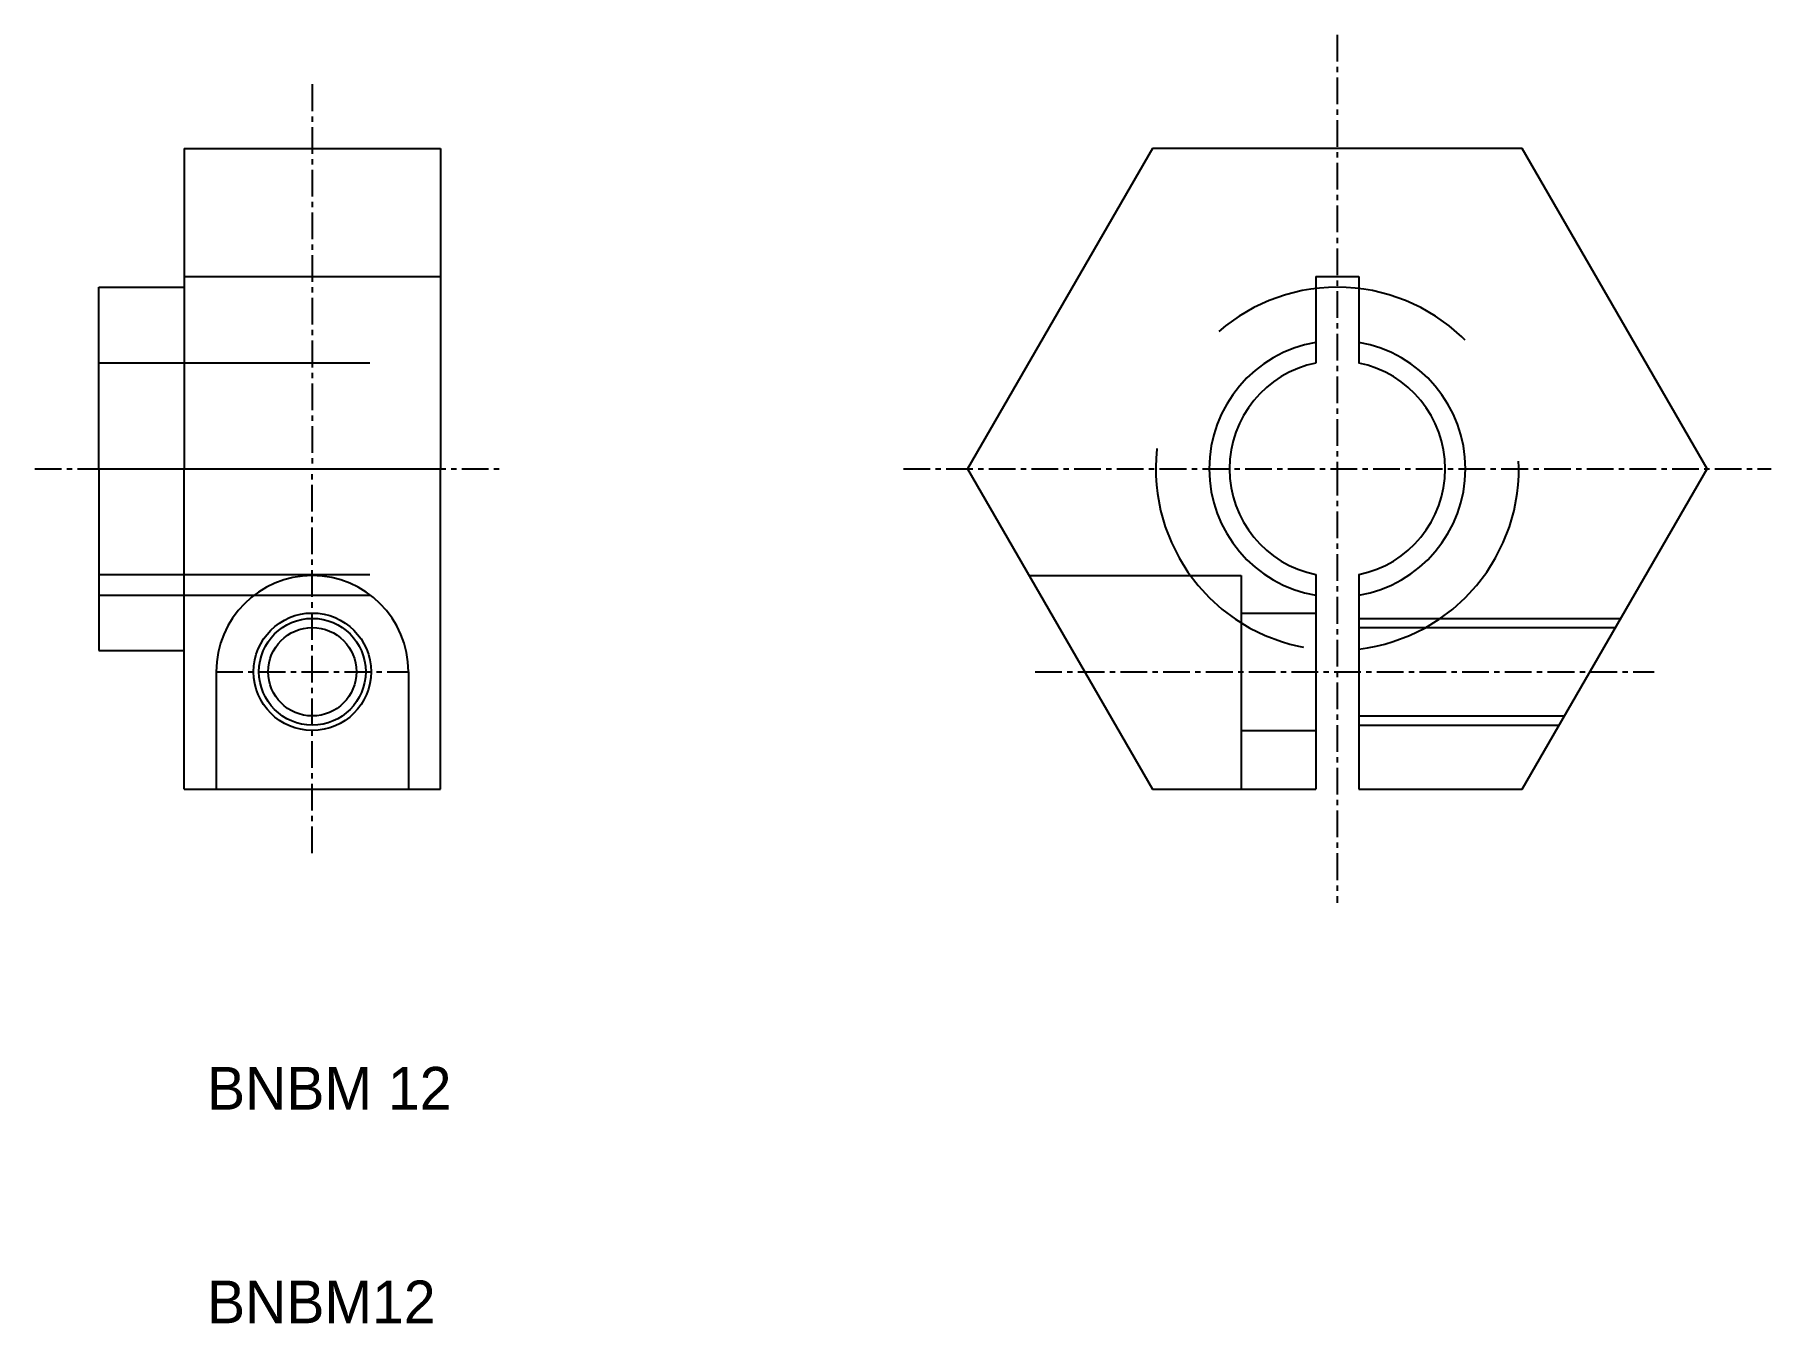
# Model space of a CAD drawing. Extents: x 121.4 to 202.7, y 89.6 to 149.9.
import ezdxf

# ---------------------------------------------------------------- set-up
doc = ezdxf.new("R2010")
doc.units = 0
doc.linetypes.add('CENTER', pattern=[2, 1.25, -0.25, 0.25, -0.25])
doc.linetypes.add('DASHED', pattern=[19.05, 12.7, -6.35])
doc.layers.get('0').update_dxf_attribs({"linetype": 'CONTINUOUS'})
doc.layers.add('CENTER', color=1, linetype='CENTER')

msp = doc.modelspace()

# ---------------------------------------------------------------- linework, layer by layer
for p, q in [((128.404, 144.558), (140.404, 144.558)), ((128.404, 144.558), (128.404, 138.058)), ((140.404, 144.558), (140.404, 129.558)), ((173.744, 144.558), (165.084, 129.558)), ((191.065, 144.558), (173.744, 144.558)), ((199.725, 129.558), (191.065, 144.558)), ((181.404, 138.558), (181.404, 134.512)), ((181.404, 138.558), (183.404, 138.558)), ((183.404, 138.558), (183.404, 134.512)), ((124.404, 129.558), (124.404, 138.058)), ((124.404, 138.058), (128.404, 138.058)), ((128.404, 138.058), (128.404, 129.558)), ((124.404, 129.558), (140.404, 129.558)), ((124.404, 129.558), (124.404, 121.058)), ((128.404, 121.058), (128.404, 129.558)), ((140.404, 114.558), (140.404, 129.558)), ((165.084, 129.558), (173.744, 114.558)), ((191.065, 114.558), (199.725, 129.558)), ((181.404, 124.605), (181.404, 114.558)), ((183.404, 124.605), (183.404, 114.558)), ((124.404, 121.058), (128.404, 121.058)), ((128.404, 114.558), (128.404, 121.058)), ((129.904, 120.058), (129.904, 114.558)), ((138.904, 120.058), (138.904, 114.558)), ((128.404, 114.558), (140.404, 114.558)), ((173.744, 114.558), (181.404, 114.558)), ((183.404, 114.558), (191.065, 114.558))]:
    msp.add_line(p, q)
at = {"color": 3, "linetype": 'DASHED'}
for p, q in [((128.404, 138.558), (140.404, 138.558)), ((124.404, 134.512), (140.404, 134.512)), ((124.404, 124.605), (140.404, 124.605)), ((167.971, 124.558), (177.904, 124.558)), ((177.904, 124.558), (177.904, 114.558)), ((124.404, 123.642), (140.404, 123.642)), ((177.904, 122.808), (181.404, 122.808)), ((183.404, 122.558), (195.683, 122.558)), ((183.404, 122.125), (195.433, 122.125)), ((183.404, 117.991), (193.047, 117.991)), ((177.904, 117.308), (181.404, 117.308)), ((183.404, 117.558), (192.797, 117.558))]:
    msp.add_line(p, q, dxfattribs=at)
for radius in [2.75, 2.067]:
    msp.add_circle((134.404, 120.058), radius)
at = {"color": 3}
msp.add_circle((134.404, 120.058), 2.5, dxfattribs=at)
at = {"linetype": 'DASHED'}
msp.add_arc((182.404, 129.558), 8.5, 276.75633, 263.24367, dxfattribs=at)
at = {"color": 3}
for start, end in [(99.59407, 260.40593), (279.59407, 80.40593)]:
    msp.add_arc((182.404, 129.558), 6, start, end, dxfattribs=at)
for centre, radius, start, end in [((182.404, 129.558), 5.053, 101.41431, 258.58569), ((182.404, 129.558), 5.053, 281.41431, 78.58569), ((134.404, 120.058), 4.5, 0, 180)]:
    msp.add_arc(centre, radius, start, end)
at = {"layer": 'CENTER', "color": 1, "linetype": 'CENTER'}
for p, q in [((182.404, 149.879), (182.404, 129.558)), ((134.404, 147.558), (134.404, 129.558)), ((121.404, 129.558), (143.404, 129.558)), ((134.404, 111.558), (134.404, 129.558)), ((162.084, 129.558), (202.725, 129.558)), ((182.404, 129.558), (182.404, 109.238)), ((129.904, 120.058), (138.904, 120.058)), ((168.253, 120.058), (197.24, 120.058))]:
    msp.add_line(p, q, dxfattribs=at)

# ---------------------------------------------------------------- texts
for s, p in [('BNBM 12', (129.473, 99.558)), ('BNBM12', (129.473, 89.558))]:
    msp.add_text(s, height=2).set_placement(p)

doc.saveas('drawing.dxf')
